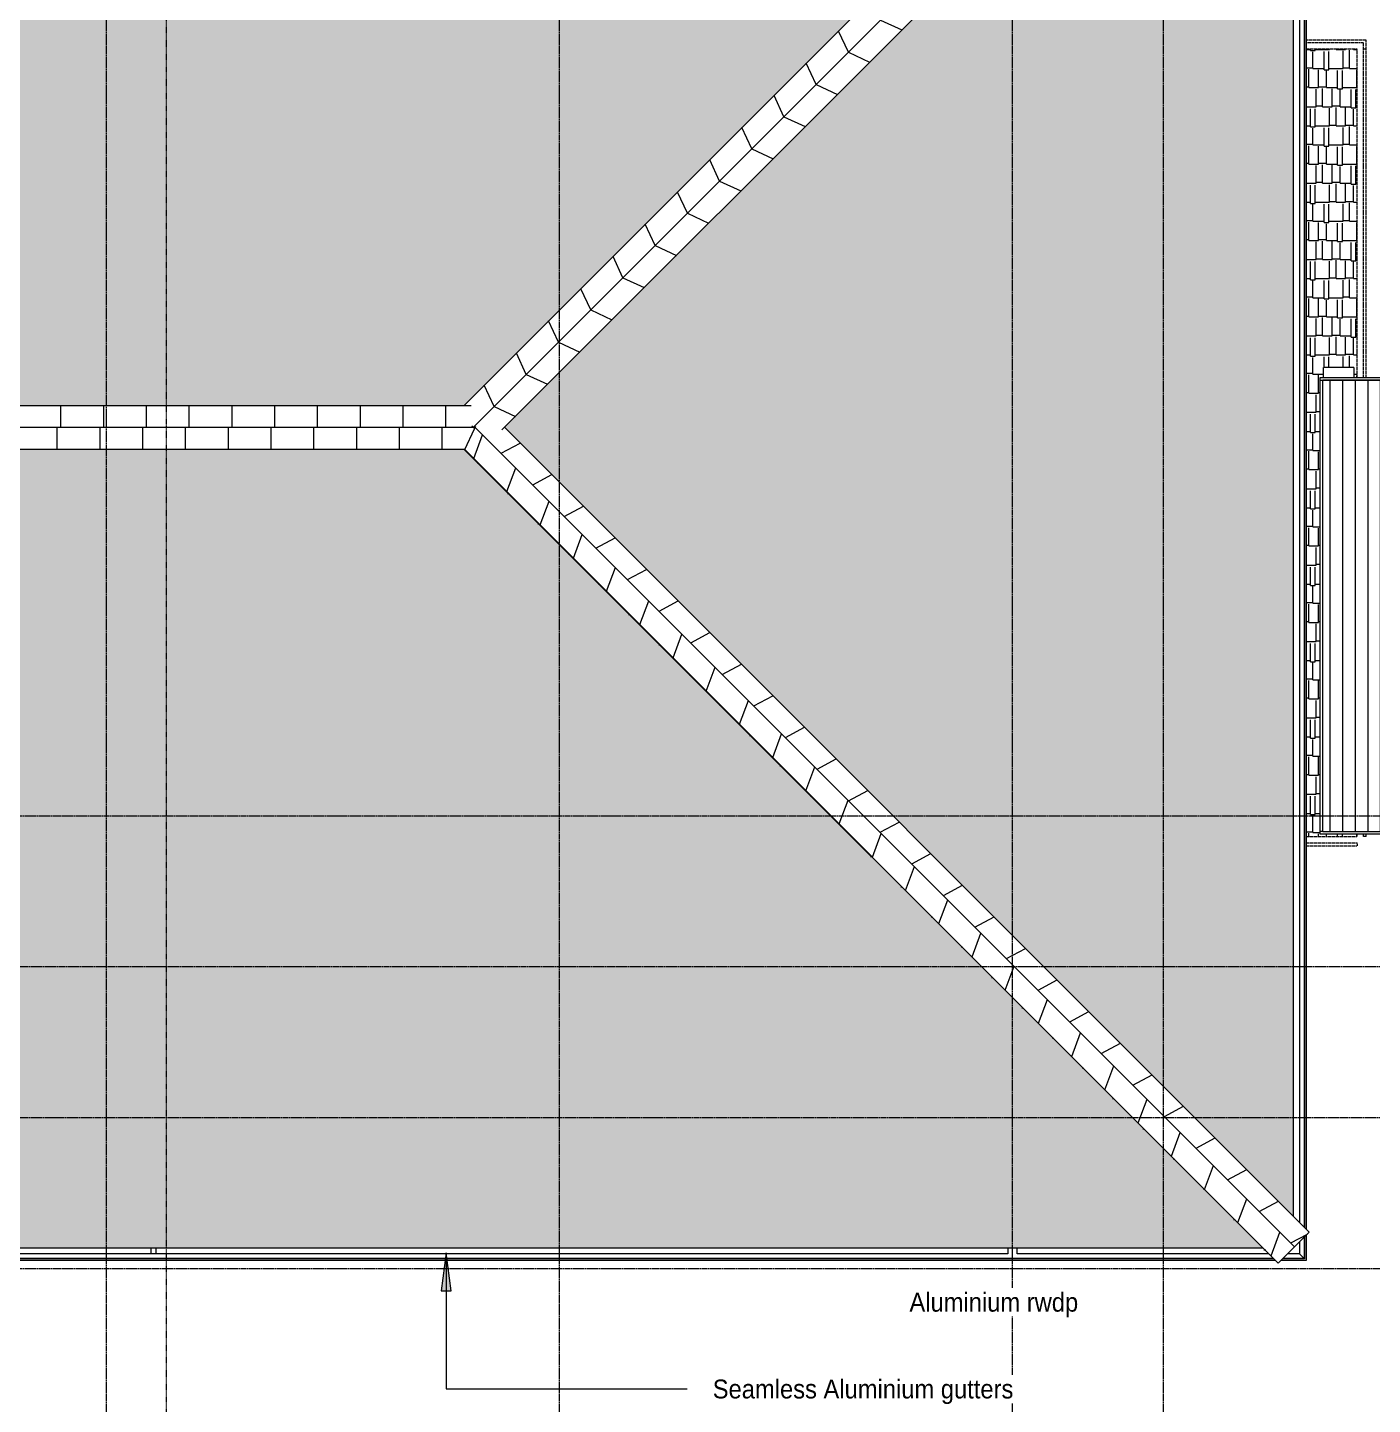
# Model space of a CAD drawing. Header units: millimetres. Extents: x -44849 to 8578, y -28812 to 16131.
# Drawn here: x -9537 to 1153, y -12356 to -1411 of the extents above; entities that cross this region are included whole.
import ezdxf

# ---------------------------------------------------------------- set-up
doc = ezdxf.new("R2010")
doc.units = ezdxf.units.MM
for name, pattern in [('1000 Dashed', [2, 1, -1]), ('Dash', [6.35, 3.175, -3.175]), ('Demolished', [7.14375, 4.7625, -2.38125]), ('Grid Line', [22.225, 12.7, -3.175, 3.175, -3.175])]:
    doc.linetypes.add(name, pattern=pattern)
for name, color, linetype, lineweight in [('A-GENM', 13, 'Demolished', 5), ('A-ROOF', 132, 'Demolished', 5), ('A-ROOF-OTLN', 132, 'Demolished', 5), ('A-ROOF-PATT', 132, 'Dash', 5), ('G-ANNO-SYMB', 111, 'Continuous', 5), ('G-ANNO-TEXT', 231, 'Continuous', 5), ('I-WALL', 2, 'Continuous', 9), ('S-BEAM', 12, 'Continuous', 5), ('S-GRID', 1, 'Continuous', 5)]:
    doc.layers.add(name, color=color, linetype=linetype, lineweight=lineweight)
doc.styles.add('Arial_2', font='arial.ttf', dxfattribs={"width": 0.9, "height": 150})

# ---------------------------------------------------------------- blocks, each defined once
blk = doc.blocks.new('Downpipe - Downpipe-V25-NEW PROPOSED ROOF PLAN')
at = {"layer": 'A-GENM', "linetype": 'Continuous'}
for p, q in [((-75, -825), (-75, -873)), ((0, -873), (0, -825))]:
    blk.add_line(p, q, dxfattribs=at)
blk = doc.blocks.new('Timber Truss - Timber Truss-1376232-NEW PROPOSED ROOF PLAN')
at = {"layer": 'S-BEAM'}
for p, q in [((-6570, 0), (-6570, -40)), ((-6521, 0), (-6570, 0)), ((6570, 0), (6521, 0)), ((6570, 0), (6570, -40)), ((-6521, -40), (-6570, -40)), ((6570, -40), (6521, -40))]:
    blk.add_line(p, q, dxfattribs=at)

msp = doc.modelspace()

# ---------------------------------------------------------------- hatches: boundary and pattern name
at = {"layer": 'A-ROOF-PATT', "linetype": 'Continuous'}
h = msp.add_hatch(dxfattribs=at)
h.set_pattern_fill('FP_25', color=253, style=0, pattern_type=2)
h.set_pattern_definition([(294.898, (-2795.93, -1267.3), (308.4, 143.141), [])])
h.paths.add_polyline_path([(-5994.6, -4589.7), (526.4, 1931.3), (402.7, 2055.1), (-6067, -4414.7), (-6010.6, -4414.7), (-6006.4, -4577.8), (-5996.7, -4587.5)])
h = msp.add_hatch(dxfattribs=at)
h.set_pattern_fill('FP_12', color=256, style=0, pattern_type=2)
h.set_pattern_definition([(180, (0, 158.42), (-323.85, -145.741), [76.2, -63.5, 88.9, -38.1, -165.1]), (180, (0, 158.42), (-323.85, -145.741), [-266.7, 114.3, -50.8]), (180, (-76.2, 152.35), (-323.85, -145.741), [63.5, -241.3, 50.8, -76.2]), (180, (-228.6, 167.53), (-323.85, -145.741), [38.1, -393.7]), (270, (0, 158.42), (107.95, -145.741), [139.668, -443.295]), (270, (-76.2, 158.42), (107.95, -145.741), [136.632, -446.331]), (270, (-139.7, 158.42), (107.95, -145.741), [127.523, -455.44]), (270, (-228.6, 167.53), (107.95, -145.741), [139.668, -443.295]), (270, (-266.7, 167.53), (107.95, -145.741), [139.668, -443.295]), (270, (-381, 158.42), (107.95, -145.741), [133.596, -449.368])])
h.paths.add_polyline_path([(-23393.5, -5588.2), (-22269.8, -4464.5), (-22144.6, -4589.7), (-22144.6, -4414.7), (-6067, -4414.7), (279, 1931.3), (-30913.1, 1931.3), (-23552.1, -5429.7)])
h = msp.add_hatch(dxfattribs=at)
h.set_pattern_fill('FP_24', color=253, style=0, pattern_type=2)
h.set_pattern_definition([(155.102, (-2672.2, -1391.04), (-143.141, -308.4), [])])
h.paths.add_polyline_path([(-5767.4, -4610), (650.2, 1807.6), (526.4, 1931.3), (-5994.6, -4589.7), (-5983.3, -4600.5), (-5989.2, -4589.7), (-5974.8, -4579.9), (-5802.4, -4605)])
h = msp.add_hatch(dxfattribs=at)
h.set_pattern_fill('FP_9', color=256, style=0, pattern_type=2)
h.set_pattern_definition([(90, (38.33, 0), (-145.741, 323.85), [76.2, -63.5, 88.9, -38.1, -165.1]), (90, (38.33, 0), (-145.741, 323.85), [-266.7, 114.3, -50.8]), (90, (32.26, 76.2), (-145.741, 323.85), [63.5, -241.3, 50.8, -76.2]), (90, (47.44, 228.6), (-145.741, 323.85), [38.1, -393.7]), (180, (38.33, 0), (-145.741, -107.95), [139.668, -443.295]), (180, (38.33, 76.2), (-145.741, -107.95), [136.632, -446.331]), (180, (38.33, 139.7), (-145.741, -107.95), [127.523, -455.44]), (180, (47.44, 228.6), (-145.741, -107.95), [139.668, -443.295]), (180, (47.44, 266.7), (-145.741, -107.95), [139.668, -443.295]), (180, (38.33, 381), (-145.741, -107.95), [133.596, -449.368])])
h.paths.add_polyline_path([(526.4, -10860.3), (526.4, 1683.8), (-5745.6, -4588.2), (-128.6, -10205.2)])
at = {"layer": 'A-ROOF-PATT'}
h = msp.add_hatch(dxfattribs=at)
h.set_pattern_fill('FP_1', color=252, style=0, pattern_type=2)
h.set_pattern_definition([(0, (0, 236.93), (323.85, 151.82), [76.2, -63.5, 88.9, -38.1, -165.1]), (0, (0, 236.93), (323.85, 151.82), [-266.7, 114.3, -50.8]), (0, (76.2, 243.25), (323.85, 151.82), [63.5, -241.3, 50.8, -76.2]), (0, (228.6, 227.44), (323.85, 151.82), [38.1, -393.7]), (90, (0, 236.93), (-107.95, 151.82), [145.494, -461.786]), (90, (76.2, 236.93), (-107.95, 151.82), [142.331, -464.949]), (90, (139.7, 236.93), (-107.95, 151.82), [132.843, -474.438]), (90, (228.6, 227.44), (-107.95, 151.82), [145.494, -461.786]), (90, (266.7, 227.44), (-107.95, 151.82), [145.494, -461.786]), (90, (381, 236.93), (-107.95, 151.82), [139.168, -468.112])])
h.paths.add_polyline_path([(626.4, -7842.2), (1032.4, -7842.2), (1032.4, -7822.7), (736.6, -7822.7), (737.4, -4192.7), (764.4, -4192.7), (764.4, -4112.7), (1006.4, -4112.7), (1006.4, -4192.7), (1032.4, -4192.7), (1032.4, -1582.2), (626.4, -1582.2), (626.4, -7803.7)])
at = {"layer": 'A-ROOF-PATT', "linetype": 'Continuous'}
h = msp.add_hatch(dxfattribs=at)
h.set_pattern_fill('FP_2', color=252, style=0, pattern_type=2)
h.set_pattern_definition([(90, (18.28, 113.2), (-100, 6e-15), [])])
h.paths.add_polyline_path([(6132.4, -7802.7), (6132.4, -4214.7), (756.7, -4214.7), (756.7, -7802.7), (4840.5, -7802.7)])
h = msp.add_hatch(dxfattribs=at)
h.set_pattern_fill('FP_17', color=253, style=0, pattern_type=2)
h.set_pattern_definition([(270, (-14031.86, -4502.17), (340, 2e-14), [])])
h.paths.add_polyline_path([(-5994.6, -4589.7), (-6006.4, -4577.8), (-6010.6, -4414.7), (-22144.6, -4414.7), (-22144.6, -4589.7), (-6006.1, -4589.7)])
h.paths.add_polyline_path([(-5978.1, -4589.7), (-5974.8, -4579.9), (-5989.2, -4589.7)])
h = msp.add_hatch(dxfattribs=at)
h.set_pattern_fill('FP_16', color=253, style=0, pattern_type=2)
h.set_pattern_definition([(90, (-14061.3, -4677.17), (-340, 2e-14), [])])
h.paths.add_polyline_path([(-6062.2, -4764.7), (-5983.4, -4600.8), (-5994.6, -4589.7), (-22144.6, -4589.7), (-22023.2, -4712.5), (-22038.4, -4729.5), (-22073.6, -4764.7), (-6118.3, -4764.7)])
h.paths.add_polyline_path([(-5983.3, -4600.5), (-5978.1, -4589.7), (-5989.2, -4589.7)])
h = msp.add_hatch(dxfattribs=at)
h.set_pattern_fill('FP_22', color=253, style=0, pattern_type=2)
h.set_pattern_definition([(69.445, (-2786.47, -7910.83), (-318.354, 119.376), [])])
h.paths.add_polyline_path([(405.1, -11232), (534.7, -11102.4), (-5978.1, -4589.7), (-6062.2, -4764.7), (-128.6, -10698.2)])
h = msp.add_hatch(dxfattribs=at)
h.set_pattern_fill('FP_23', color=253, style=0, pattern_type=2)
h.set_pattern_definition([(208.248, (-2683.56, -7767.22), (160.918, -299.508), [])])
h.paths.add_polyline_path([(534.7, -11102.4), (651.6, -10985.5), (-5745.6, -4588.2), (-5767.4, -4610), (-5974.8, -4579.9), (-5978.1, -4589.7), (-128.6, -10439.1)])
h = msp.add_hatch(dxfattribs=at)
h.set_pattern_fill('FP_8', color=256, style=0, pattern_type=2)
h.set_pattern_definition([(0, (0, -943.08), (323.85, 145.741), [76.2, -63.5, 88.9, -38.1, -165.1]), (0, (0, -943.08), (323.85, 145.741), [-266.7, 114.3, -50.8]), (0, (76.2, -937.01), (323.85, 145.741), [63.5, -241.3, 50.8, -76.2]), (0, (228.6, -952.19), (323.85, 145.741), [38.1, -393.7]), (90, (0, -943.08), (-107.95, 145.741), [139.668, -443.295]), (90, (76.2, -943.08), (-107.95, 145.741), [136.632, -446.331]), (90, (139.7, -943.08), (-107.95, 145.741), [127.523, -455.44]), (90, (228.6, -952.19), (-107.95, 145.741), [139.668, -443.295]), (90, (266.7, -952.19), (-107.95, 145.741), [139.668, -443.295]), (90, (381, -943.08), (-107.95, 145.741), [133.596, -449.368])])
h.paths.add_polyline_path([(280.4, -11110.7), (-6065.6, -4764.7), (-21969.6, -4764.7), (-15623.6, -11110.7), (-128.6, -11110.7)])
h = msp.add_hatch(dxfattribs=at)
h.set_pattern_fill('FP_20', color=253, style=0, pattern_type=2)
h.set_pattern_definition([(46.074, (-2830.12, -7999.17), (-244.88, 235.868), [])])
h.paths.add_polyline_path([(403.4, -11233.7), (404.4, -11232.7), (-6063.7, -4764.7), (-6065.6, -4764.7), (-128.6, -10701.6)])
h = msp.add_hatch(dxfattribs=at)
h.set_pattern_fill('FP_21', color=253, style=0, pattern_type=2)
h.set_pattern_definition([(46.074, (-2828.9, -7998.7), (-244.88, 235.868), [])])
h.paths.add_polyline_path([(404.4, -11232.7), (405.1, -11232), (-128.6, -10699.7)])
at = {"layer": 'G-ANNO-TEXT'}
msp.add_hatch(color=7, dxfattribs=at).paths.add_polyline_path([(-6210.5, -11151.4), (-6250, -11451.4), (-6171, -11451.4)])

# ---------------------------------------------------------------- linework, layer by layer
at = {"layer": 'A-ROOF', "linetype": 'Continuous', "lineweight": 9}
for p, q in [((526.4, -10860.3), (526.4, 1683.8)), ((-15623.6, -11110.7), (280.4, -11110.7))]:
    msp.add_line(p, q, dxfattribs=at)
at = {"layer": 'A-ROOF', "color": 174, "linetype": 'Dash'}
for p, q in [((1032.4, -1582.2), (626.4, -1582.2)), ((1032.4, -4192.7), (1032.4, -1582.2)), ((626.4, -7842.2), (1032.4, -7842.2)), ((1032.4, -7842.2), (1032.4, -7822.7))]:
    msp.add_line(p, q, dxfattribs=at)
at = {"layer": 'A-ROOF', "color": 8, "linetype": 'Continuous', "lineweight": 9}
for p, q in [((756.7, -4214.7), (756.7, -7802.7)), ((6132.4, -4212.7), (758.7, -4212.7)), ((758.7, -7802.7), (6132.4, -7802.7))]:
    msp.add_line(p, q, dxfattribs=at)
at = {"layer": 'A-ROOF-OTLN', "linetype": 'Continuous'}
for p, q in [((-6067, -4414.7), (402.7, 2055.1)), ((526.4, 1931.3), (-5994.6, -4589.7)), ((650.2, 1807.6), (-5767.4, -4610)), ((611.4, 1768.8), (611.4, -10945.2)), ((613.7, 1771.1), (613.7, -10947.6)), ((626.4, 1783.8), (626.4, -10960.3)), ((573.3, 1730.7), (573.3, -10907.1)), ((-22144.6, -4414.7), (-6010.6, -4414.7)), ((-5994.6, -4589.7), (-22144.6, -4589.7)), ((-5983.1, -4601.1), (-6006.4, -4577.8)), ((-5978.1, -4589.7), (-5989.2, -4589.7)), ((-5983.3, -4600.5), (-5978.1, -4589.7)), ((-5978.1, -4589.7), (-5974.8, -4579.9)), ((534.7, -11102.4), (-5978.1, -4589.7)), ((-5745.6, -4588.2), (651.6, -10985.5)), ((-6062.2, -4764.7), (-5983.4, -4600.8)), ((-6062.2, -4764.7), (-22073.6, -4764.7)), ((403.4, -11233.7), (-6065.6, -4764.7)), ((405.1, -11232), (-6062.2, -4764.7)), ((651.6, -10985.5), (403.4, -11233.7)), ((611.4, -11025.7), (611.4, -11195.6)), ((613.7, -11023.4), (613.7, -11198)), ((626.4, -11010.7), (626.4, -11210.7)), ((-8553.6, -11157.5), (-12471.1, -11157.5)), ((-1746.1, -11157.5), (-8513.6, -11157.5)), ((327.3, -11157.5), (-1671.1, -11157.5)), ((573.3, -11157.5), (479.6, -11157.5)), ((573.3, -11063.8), (573.3, -11157.5)), ((611.4, -11195.6), (573.3, -11157.5)), ((365.4, -11195.6), (-15538.6, -11195.6)), ((367.7, -11198), (-15536.3, -11198)), ((380.4, -11210.7), (-15523.6, -11210.7)), ((626.4, -11210.7), (426.4, -11210.7)), ((613.7, -11198), (439.1, -11198)), ((611.4, -11195.6), (441.5, -11195.6))]:
    msp.add_line(p, q, dxfattribs=at)
at = {"layer": 'A-ROOF-OTLN', "color": 174, "linetype": 'Dash'}
for p, q in [((1104.4, -1510.2), (626.4, -1510.2)), ((1082.4, -1532.2), (626.4, -1532.2)), ((1082.4, -4192.7), (1082.4, -1532.2)), ((1104.4, -4192.7), (1104.4, -1510.2)), ((1104.4, -1582.2), (1082.4, -1582.2)), ((1082.4, -7842.2), (1082.4, -7822.7)), ((1104.4, -7842.2), (1082.4, -7842.2)), ((1104.4, -7842.2), (1104.4, -7822.7)), ((626.4, -7892.2), (1032.4, -7892.2)), ((626.4, -7914.2), (1032.4, -7914.2)), ((1032.4, -7892.2), (1032.4, -7914.2))]:
    msp.add_line(p, q, dxfattribs=at)
at = {"layer": 'A-ROOF-OTLN', "color": 8, "linetype": 'Continuous', "lineweight": 9}
for p, q in [((736.7, -4212.7), (758.7, -4212.7)), ((736.7, -7802.7), (736.7, -4212.7)), ((737.4, -4214.7), (737.4, -4192.7)), ((737.4, -4192.7), (6130.4, -4192.7)), ((737.4, -4214.7), (6132.4, -4214.7)), ((758.7, -7802.7), (758.7, -4214.7)), ((736.6, -7822.7), (736.6, -7800.7)), ((6132.4, -7822.7), (736.6, -7822.7)), ((758.7, -7802.7), (736.7, -7802.7))]:
    msp.add_line(p, q, dxfattribs=at)
at = {"layer": 'G-ANNO-SYMB', "linetype": '1000 Dashed'}
msp.add_line((-8432.2, -14401.3), (-8432.2, 4617.6), dxfattribs=at)
at = {"layer": 'G-ANNO-TEXT', "color": 250}
for p, q in [((-6210.5, -11151.4), (-6250, -11451.4)), ((-6171, -11451.4), (-6210.5, -11151.4)), ((-6210.5, -11151.4), (-6210.5, -12233)), ((-6250, -11451.4), (-6171, -11451.4)), ((-6210.5, -12233), (-4293.8, -12233))]:
    msp.add_line(p, q, dxfattribs=at)
at = {"layer": 'I-WALL', "color": 8}
for p, q in [((764.4, -4192.7), (764.4, -4112.7)), ((1006.4, -4112.7), (764.4, -4112.7)), ((1006.4, -4112.7), (1006.4, -4192.7))]:
    msp.add_line(p, q, dxfattribs=at)
at = {"layer": 'S-GRID', "linetype": 'Grid Line'}
for p, q in [((-8908.6, -26129), (-8908.6, 8968.8)), ((-5308.6, -26129), (-5308.6, 8968.8)), ((-1708.6, -26129), (-1708.6, 8968.8)), ((-508.6, -26129), (-508.6, 8968.8)), ((-37109.8, -7675.7), (7444.6, -7675.7)), ((-34973, -8875.7), (7444.6, -8875.7)), ((-35198, -10075.7), (7444.6, -10075.7)), ((-37109.8, -11275.7), (7444.6, -11275.7))]:
    msp.add_line(p, q, dxfattribs=at)

# ---------------------------------------------------------------- block references
at = {"layer": 'A-GENM', "linetype": 'Continuous'}
msp.add_blockref('Downpipe - Downpipe-V25-NEW PROPOSED ROOF PLAN', (-1671.1, -10285.7), dxfattribs=at)
at = {"layer": 'S-BEAM', "rotation": 269.9999999999997}
msp.add_blockref('Timber Truss - Timber Truss-1376232-NEW PROPOSED ROOF PLAN', (-8513.6, -4589.7), dxfattribs=at)

# ---------------------------------------------------------------- next in the draw order: texts
at = {"layer": 'G-ANNO-TEXT', "color": 7, "char_height": 150, "attachment_point": 1, "style": 'Arial_2', "bg_fill": 3, "box_fill_scale": 1.25, "bg_fill_color": 256, "bg_fill_true_color": 13158600, "bg_fill_transparency": 0}
for s, insert, width in [('Aluminium rwdp', (-2527.1, -11468.2), 1637.848), ('Seamless Aluminium gutters', (-4090.6, -12158), 2907.721)]:
    msp.add_mtext(s, dxfattribs=dict(at, insert=insert, width=width))

doc.saveas('drawing.dxf')
